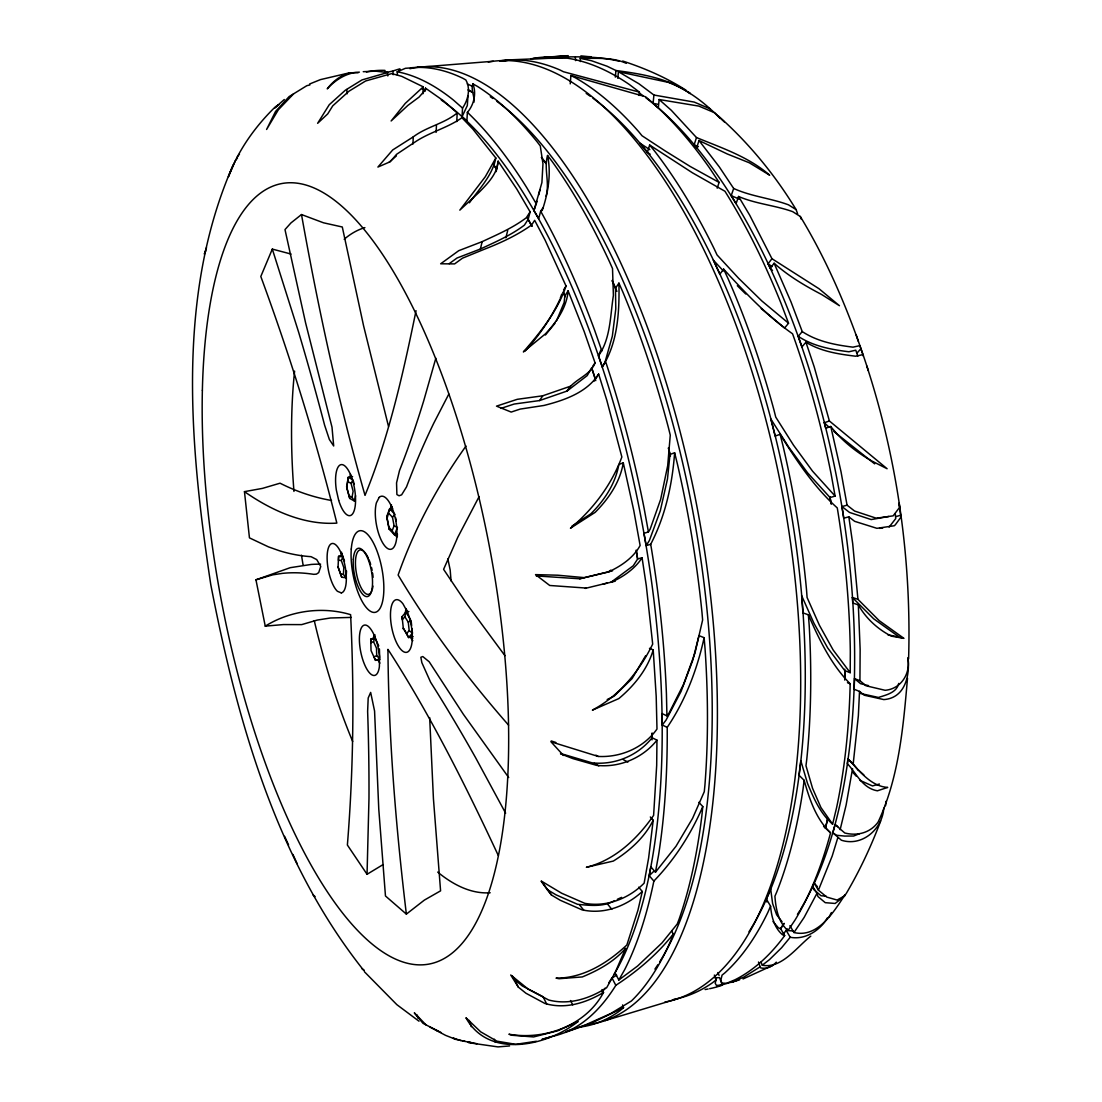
<?xml version="1.0" encoding="UTF-8"?>
<svg xmlns="http://www.w3.org/2000/svg" width="1102" height="1102" viewBox="0 0 1102 1102"><rect width="100%" height="100%" fill="white"/><g stroke="black" fill="none" stroke-linecap="round" stroke-linejoin="round"><path stroke-width="1.5" d="M844.752 680.086L844.793 670.622L827.726 647.99L813.992 623.333L801.636 595.645L802.945 612.877L808.386 614.806C819.103 639.435 831.115 664.561 850.152 683.777L850.138 685.416A473.447 216.75 79.3 0 1 836.597 807.628L832.616 824.158L820.949 807.573L812.587 788.385L805.975 765.725L806.76 759.416A477.276 211.157 79.3 0 0 809.212 625.757L808.386 614.806M844.793 670.622L850.207 672.702L850.317 651.599A473.447 216.75 79.3 0 0 837.561 509.647L837.244 507.898C814.061 487.084 796.512 460.65 780.106 434.298L775.147 436.075L770.821 418.967L788.564 446.902L807.573 472.827L830.054 497.553L831.28 504.275M854.505 678.612L854.146 689.273L859.519 691.395L864.216 695.21L883.859 699.591C905.169 698.048 910.183 675.278 907.869 657.798C910.844 673.129 901.367 688.888 885.126 690.293L865.993 685.775L859.932 680.705L854.505 678.612L860.593 683.681L868.5 685.623M859.932 680.705L860.139 649.34L858.334 604.86L852.741 603.001L852.356 597.463L857.935 599.309L879.244 620.688L903.943 638.361L891.366 636.157C877.688 629.214 865.814 618.277 858.334 604.86M560.615 753.506L591.994 762.818C614.723 765.38 637.989 755.586 652.136 737.734L652.177 733.353M652.136 737.734L656.957 740.158L656.682 765.435L653.61 815.397C637.273 838.911 614.82 860.235 586.374 867.302L613.346 861.061C629.559 850.923 644.574 837.616 653.197 820.246L650.318 816.981M908.599 658.968C911.519 559.857 897.496 460.237 866.778 365.947M383.069 864.602L367.049 874.285L368.977 798.399A840.234 208.071 80.8 0 0 367.627 711.396L368.192 698.021L370.658 692.428L374.57 711.024L378.771 809.143L385.466 895.981L406.363 914.109L424.366 900.1L440.58 890.843L433.43 798.702L429.67 717.595M412.947 144.059L413.264 136.868C426.722 126.675 444.395 123.644 457.206 112.955L443.734 100.985L425.468 88.146L425.248 90.02L419.035 97.114L407.892 105.406L391.127 120.972L405.26 103.395L423.251 86.851L401.707 76.341L391.761 73.586L365.616 80.983L348.893 91.259L332.749 105.847L327.707 113.919L317.624 123.314L329.264 104.704L345.381 90.185L361.993 79.923L387.518 72.553L387.808 75.955M422.948 93.725L423.251 86.851M425.344 91.011L425.468 88.146M859.519 691.395L858.362 715.708L853.196 763.906L858.059 769.926M436.103 132.392L436.461 125.215M456.751 121.592L457.206 112.955M449.23 263.654L457.013 258.02L480.376 249.024C495.817 241.82 510.777 235.415 524.4 225.139L528.189 219.312L530.117 211.859L516.824 189.089L498.145 161.181C497.401 173.758 487.415 183.841 479.094 192.313L459.823 210.138L485.279 176.747L495.831 158.013L472.896 129.154L461.931 117.721C447.894 127.763 430.152 132.006 415.592 141.648L396.568 154.321L390.163 161.76L377.903 167.063L392.698 149.955L413.264 136.868M542.873 207.934L540.641 211.226L538.685 218.664L533.947 210.592L541.909 182.56L542.969 163.743L540.283 145.946L537.184 141.882A487.222 196.101 79.3 0 0 477.331 86.342L472.841 83.848C476.711 93.202 473.874 105.034 467.372 112.349L466.89 120.972L462.069 116.688L462.537 108.092C467.964 100.199 470.912 88.918 465.829 79.95L462.854 78.283A487.222 196.101 79.3 0 0 408.773 68.048L405.384 68.31L397.175 71.823L397.464 75.225M496.162 171.636L498.145 161.181M907.511 678.226C903.282 726.824 899.025 777.461 878.06 822.175C870.084 832.96 857.342 836.17 844.793 833.002L835.123 824.627L832.837 832.781L841.391 840.22C862.329 846.97 882.578 828.842 883.749 808.138M473.929 102.266C474.769 96.012 470.637 90.281 472.841 83.848M346.524 570.932L346.111 577.779L341.73 577.241L338.052 566.979L338.589 556.345L342.846 555.56M346.111 577.779L343.411 574.39L343.81 567.613L341.317 560.519L342.956 556.758L338.589 556.345L338.438 560.229L341.317 560.519M546.082 196.142C549.898 182.56 543.699 168.661 547.556 155.492L552.212 161.595A487.222 196.101 79.3 0 1 609.764 262.317L612.519 268.557L613.401 295.419C610.219 315.461 610.701 338.631 598.469 355.891L602.312 366.938C617.974 342.598 619.489 311.37 618.925 283.131L615.467 288.311L615.784 308.932L612.34 336.151L604.929 362.448L602.312 366.938M570.23 83.876L570.905 75.515L645.565 96.769A473.447 216.75 79.3 0 1 709.55 167.986L719.11 182.422L717.182 188.18M885.567 805.7L885.912 801.374M653.197 820.246L648.637 857.907L644.133 883.17C628.815 898.598 606.623 907.29 584.804 903.337L561.662 893.24L541.371 881.09L551.51 895.058L560.257 900.265L581.856 909.784C603.703 914.839 626.212 906.299 642.301 891.504L638.678 887.179M355.56 495.68L354.568 501.135L349.733 498.421L346.744 487.704L348.204 477.318L352.571 476.574M646.185 545.614L649.367 540.531L660.305 510.749L667.468 479.053L669.988 454.479L674.617 452.743C672.344 484.301 665.36 516.163 650.676 544.292L646.185 545.614L643.94 533.327L648.431 531.935L650.152 529.125L660.649 499.358L667.702 465.65L670.264 435.125L668.391 427.562A487.222 196.101 79.3 0 0 623.016 292.416L618.925 283.131M615.329 77.126L615.935 70.514L607.078 66.23L591.567 60.762L580.217 58.268L580.437 61.533M617.823 78.352L618.429 71.726L668.294 82.361C688.116 89.827 704.922 102.996 719.716 117.928M639.119 95.461L639.449 92.141L629.462 84.592A473.447 216.75 79.3 0 0 567.31 58.172L533.437 58.447M500.845 408.415L514.166 404.048L539.581 400.563L567.007 391.072C573.729 379.143 590.093 376.099 595.066 362.875L584.198 331.578L568.109 290.832C566.772 307.444 556.482 322.032 545.435 333.851L523.367 351.937C540.531 332.143 557.543 311.15 566.042 286.024L545.146 240.236L534.663 220.317L531.605 225.001C516.879 235.442 500.955 242.784 484.219 249.3L462.441 258.199L454.63 263.901L440.676 263.791L458.721 250.691L482.166 241.641C497.636 234.409 512.637 228.031 526.315 217.755L530.117 211.859M698.861 802.297L702.787 806.554L701.85 815.907A487.222 196.101 79.3 0 1 678.928 919.66L677.234 924.013L661.958 942.94L637.59 966.027L618.828 979.995L615.012 972.722M568.109 290.832L564.816 296.039L564.155 302.485L556.538 320.792M724.289 121.895L714.647 112.762L698.847 106.095L659.148 99.524L658.307 107.762L653.087 103.326L653.927 95.034L638.912 83.766L618.429 71.726M341.868 556.166L342.171 553.48M350.808 478.337L351.125 475.485M832.616 824.158C820.232 813.579 813.593 798.068 807.49 783.329L800.796 760.656L798.991 775.216L804.143 780.312L802.986 789.514A477.276 211.157 79.3 0 1 776.8 891.876L774.926 896.202C775.753 908.172 778.04 921.024 787.007 929.771L788.206 930.24L795.01 920.087A473.447 216.75 79.3 0 0 830.233 834.076L830.55 832.809L823.607 826.404M374.391 638.705L374.914 634.724M391.251 510.226L392.064 506.493M847.934 758.92L847.3 763.59C856.488 773.328 862.246 788.137 877.399 790.809L887.702 787.42C870.484 786.332 858.981 770.202 847.934 758.92L853.196 763.906M852.549 768.59L846.116 805.08L840.137 829.654M406.404 612.753L406.803 609.957M397.519 534.277L394.502 534.828L389.199 529.263L387.064 518.491L389.64 508.89L392.656 508.366M346.744 487.704L348.204 477.318L353.053 479.921L351.015 483.337L353.122 491.216L352.02 497.333L354.568 501.135M618.828 979.995L624.586 969.815A491.079 190.054 79.3 0 0 653.596 882.385L653.844 881.09L649.23 875.663L650.827 866.806L655.456 872.219L676.036 846.198L692.579 818.331L704.274 791.704L704.908 785.285A487.222 196.101 79.3 0 0 705.06 648.885L704.123 637.686L698.971 635.62L692.786 660.222L681.077 691.409L666.076 720.061L662.288 724.992L667.192 727.389L667.22 729.083A491.079 190.054 79.3 0 1 658.541 855.262L655.456 872.219M714.358 975.063L716.135 979.843L715.17 983.232L716.438 985.381L722.333 985.119L719.523 977.584L715.06 977.901M571.855 526.205L590.796 513.863C604.323 500.432 615.55 483.571 618.814 464.521L623.277 462.799C620.137 481.987 608.607 498.848 595.121 512.375L570.45 528.23C593.138 509.22 611.527 484.825 621.859 456.999L606.789 400.246L598.648 374.115L593.84 381.388M416.033 310.723C403.208 373.234 389.226 436.144 365.01 495.335C338.672 403.029 318.354 309.028 301.493 214.546L290.956 222.921L284.991 229.588L305.598 322.886L332.005 427.177L333.686 445.993L329.374 439.505L324.608 425.179A823.841 203.236 79 0 0 298.642 332.225L272.318 249.093L291.066 254.052M410.219 618.98L405.88 612.12L402.065 616.638L402.326 619.723L404.847 616.748L405.88 612.12L408.87 611.514M642.301 891.504L637.948 910.211L626.859 944.993C607.601 962.996 583.151 978.314 556.028 978.149L559.086 978.714L582.297 976.937C598.386 970.325 614.213 961.647 625.66 948.257L615.136 972.57L606.651 987.723C589.625 998.632 568.852 1005.368 548.686 999.996L528.395 989.279L510.722 974.994L518.312 987.103L525.929 993.233L544.856 1003.44C565.078 1009.57 586.044 1002.889 603.524 992.447L602.036 989.568M704.123 637.686C697.194 669.382 685.43 700.486 667.192 727.389M469.411 202.796C479.329 188.69 492.442 175.507 495.831 158.013M825.55 827.767L827.602 819.13M480.376 249.024L482.166 241.641M505.859 237.812L507.719 230.414M538.713 194.889L539.952 190.054M533.947 210.592L537.087 201.349M542.198 210.565C548.162 192.946 551.372 173.937 547.556 155.492M435.841 358.219L423.747 400.715A1220.851 327.501 87 0 1 399.503 470.568L396.555 482.883L396.885 494.564L399.103 495.79L401.638 494.812L406.5 486.919A4207.808 1491.819 53.4 0 1 433.733 423.264L448.831 394.075M600.728 350.257L598.469 355.891M650.152 154.184L647.411 152.407L649.629 145.023L692.442 172.807L724.951 191.252A473.447 216.75 79.3 0 1 781.015 303.312L788.55 323.23L784.596 328.038L761.22 308.56M837.782 837.768L832.203 856.02L818.414 890.168L826.831 897.111L837.107 900.045L844.738 895.788L845.179 894.548C833.938 911.492 818.139 938.312 793.963 932.526L789.914 925.68M373.537 641.708L374.873 637.507L370.727 639.215L370.795 642.81L373.537 641.708L376.498 648.169L376.705 655.718L379.68 658.762L375.507 660.346L371.043 650.593L370.727 639.215L375.038 638.333M696.478 137.557C721.824 147.957 748.781 156.925 769.678 175.204L749.291 162.779L727.416 154.032L698.999 140.533L696.657 147.847L694.136 144.872L696.478 137.557L671.297 110.296L659.148 99.524M649.464 648.307L653.21 649.918C647.494 669.369 634.16 685.747 618.814 698.585L592.394 710.129C619.296 695.775 639.477 671.228 652.687 644.105L646.323 585.823L642.067 557.708L637.645 558.976L633.251 565.781L610.907 582.338C622.713 577.2 635.055 568.839 642.067 557.708M206.501 247.661L204.352 254.149L205.633 251.104M868.376 370.727C851.061 317.183 829.544 264.687 800.3 216.488L792.669 211.653C775.119 205.33 755.889 203.939 738.56 196.473L736.095 203.581L731.218 195.646L733.67 188.47L719.317 166.925L698.999 140.533M560.202 298.408L561.745 294.11M387.064 518.491L386.774 516.37L389.64 508.89L394.984 514.372L392.477 517.196L394.089 525.792L392.174 530.682L394.502 534.828L397.436 527.403L394.089 525.792M673.308 934.069L670.856 940.392A487.222 196.101 79.3 0 1 631.377 1001.002L610.522 1013.661L585.272 1024.956L565.657 1031.913L572.93 1028.689A491.079 190.054 79.3 0 0 615.371 986.097L615.811 985.312C637.355 971.248 657.302 954.291 673.308 934.069L671.683 931.107M880.705 820.894C871.172 846.253 859.643 870.924 845.813 894.232M233.183 164.942C175.576 295.694 190.04 446.957 210.744 584.418C237.04 720.433 276.423 860.772 364.059 970.821M766.799 901.973L766.345 899.012L770.67 889.025L772.626 903.599L776.662 914.798L782.062 921.768M274.949 107.211C254.865 126.937 238.335 150.175 228.445 176.623L235.442 160.52L237.522 157.985M766.345 899.012L770.573 906.175L767.832 912.442A477.276 211.157 79.3 0 1 724.634 973.08L722.058 975.118L720.791 980.477L721.975 983.122L726.673 983.287L735.006 979.774A473.447 216.75 79.3 0 0 784.142 936.328L784.665 935.543L780.629 928.683L778.384 927.843L773.039 921.52M702.787 806.554C691.064 834.007 674.589 859.615 653.844 881.09M825.99 896.174L821.031 895.747L813.703 889.521L812.656 886.325L814.13 883.101L817.436 886.669M812.656 886.325L816.94 893.378L804.143 917.415L793.963 932.526M717.884 972.584L719.083 975.38M898.736 683.392C896.725 692.745 886.242 694.921 878.446 697.456L860.373 693.447M272.318 249.093L260.802 276.492C290.542 357.241 316.026 439.629 336.84 523.119C303.67 525.268 271.216 510.309 244.465 491.644L249.451 537.872L268.489 546.881L278.847 550.559A1603.231 459.575 -89.6 0 0 311.053 556.675L316.715 559.582L320.778 566.442L318.698 572.613L316.453 574.128L313.739 574.335A1334.219 365.506 70.5 0 0 282.346 573.371L272.786 574.831L255.953 579.817L265.251 626.143L283.352 624.572L301.673 624.614L317.211 620.082L330.49 617.988L351.276 617.409M559.692 299.84C550.821 318.547 539.071 335.752 525.089 351.015M391.499 504.936L390.976 505.942A19.767 7.356 79.8 0 0 390.383 508.917M827.368 917.897C820.122 930.46 805.011 940.199 790.23 937.265L786.249 930.501L793.302 930.956M829.076 916.933L831.418 912.552M645.662 655.704L632.093 678.584L614.007 696.257L607.202 699.522M479.094 496.616L457.757 537.377L443.596 569.335L467.537 604.97L504.95 655.69M598.648 374.115C586.898 392.601 564.169 400.343 543.92 405.467L520.172 409.09L511.19 412.065L496.506 406.142L517.237 399.323L542.749 395.797L570.285 386.279M563.59 289.936L566.042 286.024M780.629 928.683L784.156 923.366M539.581 400.563L542.749 395.797M592.532 366.553L595.066 362.875M603.524 992.447C585.933 1025.687 544.553 1040.467 508.904 1034.199L511.7 1035.233L533.588 1036.941L557.612 1030.825L578.151 1021.471C547.308 1045.936 488.668 1059.449 465.939 1017.752L480.692 1031.844L496.85 1041.142L515.777 1044.338L536.316 1041.266M465.994 446.062C437.701 485.651 414.256 529.112 398.125 575.037C430.014 628.415 467.592 678.405 508.573 725.13M830.054 497.553L835.109 496.079L831.06 473.681A473.447 216.75 79.3 0 0 793.123 335.352L792.531 333.782C766.758 315.613 744.842 292.388 723.628 269.136L719.854 274.246L713.297 260.1L723.38 270.94M662.288 724.992L662.027 713.545L666.93 715.887L668.997 713.146L683.571 684.301L694.99 652.963L702.621 619.985L701.974 612.354A487.222 196.101 79.3 0 0 677.386 463.928L674.617 452.743M772.516 270.445L770.202 268.323L768.039 263.777L771.951 258.708L749.773 215.331L738.56 196.473M770.202 268.323L774.127 263.254C788.233 275.872 804.749 285.68 821.472 294.413L839.448 305.709L819.02 288.738L771.951 258.708M284.302 99.511L274.742 107.913L278.379 105.089M656.957 740.158C642.755 758.08 619.393 767.929 596.581 765.353L572.971 758.631L560.519 753.809M545.407 335.008L554.953 323.313M237.385 156.691L239.465 154.17M790.23 937.265L781.607 947.734L769.43 959.663L762.267 965.214L761.055 962.06M802.242 331.578C817.312 341.565 835.371 344.954 852.989 347.158L859.849 345.642L863.362 355.974L862.907 354.61L855.772 356.221C838.594 354.141 820.921 351.469 805.92 342.226L801.939 346.923L798.234 336.344L802.242 331.578L790.988 301.879L774.127 263.254M389.171 162.214L396.431 155.85M413.085 636.639L408.608 637.562L406.652 633.54L409.186 630.62L408.277 622.189L404.847 616.748M411.983 628.608L412.465 633.14L408.608 637.562L403.236 628.099L406.652 633.54M398.993 70.087C404.82 65.721 384.873 75.707 384.873 70.39A491.079 190.054 79.3 0 0 366.401 72.002M857.824 356.139L856.846 353.26L860.869 348.755M776.276 962.156C772.695 966.55 766.138 969.374 760.532 967.845L758.479 962.032M810.797 936.135C797.173 946.618 781.731 969.057 762.267 965.214M649.23 875.663L653.541 871.544M462.069 116.688L467.317 105.572L467.964 96.039M888.804 516.48L871.186 519.565L849.518 512.43L841.983 506.589L847.066 505.171L854.573 511.039L876.31 518.216L893.157 515.846L899.452 507.554L899.163 503.049L900.844 517.265L895.32 524.8L894.259 525.75L876.903 528.326L854.656 521.329L848.829 516.824L843.788 518.188L841.983 506.589M889.121 527.059L895.733 518.587L895.251 513.587M622.561 1004.941L623.539 1007.655L620.109 1010.575A487.222 196.101 79.3 0 1 581.016 1026.926M844.531 896.091L835.151 903.461L825.246 902.676L817.973 896.56L816.94 893.378M716.135 979.843L712.415 982.805A477.276 211.157 79.3 0 1 673.611 999.418M567.007 391.072L587.214 375.589L591.691 367.765L595.287 378.923M760.284 966.743L743.712 977.157L731.26 982.392L739.607 979.857M536.275 575.933L579.707 578.784L608.249 572.021L610.783 570.161M608.249 572.021C620.578 566.442 633.512 557.819 640.124 545.49L633.76 510.474L623.277 462.799M408.277 622.189L411.101 620.357L411.652 625.592M616.652 975.146L612.037 978.053L615.811 985.312M293.545 93.904L278.365 109.759L266.588 129.471L275.583 111.426L289.11 96.604L306.838 85.68L309.882 84.95M265.251 626.143C290.225 610.563 322.5 606.183 350.601 614.654C354.362 691.381 353.59 768.438 347.378 845.027L367.049 874.285M276.01 106.343L278.861 104.69M623.539 1007.655L591.788 1023L561.304 1033.855A491.079 190.054 79.3 0 1 549.388 1036.941M739.29 978.851L735.53 980.945L716.686 986.414M772.323 965.6L743.051 978.948M541.22 881.283L547.281 889.631L556 894.824L577.531 904.301C589.694 905.445 603.386 907.194 614.489 900.623M617.327 899.315L621.583 897.372M722.333 985.119L721.7 985.395A473.447 216.75 79.3 0 1 709.66 988.687M309.579 84.014L320.434 79.619L349.582 72.801M859.422 833.746L853.623 836.019L844.531 836.074L836.446 835.247L832.837 832.781M376.705 655.718L373.95 656.778L375.507 660.346L379.818 659.451M824.282 422.755L829.379 420.964L887.11 468.736L871.957 461.077C856.364 452.178 841.776 440.772 830.784 426.474L825.687 428.251L824.282 422.755L829.062 427.204M255.953 579.817L290.225 567.682L311.205 564.444A1662.408 447.55 69 0 1 320.599 564.141M605.094 1020.617L678.033 998.591M543.093 1039.145L549.402 1037.313L542.088 1039.2M579.707 578.784L612.574 570.808M879.41 784.018L872.481 785.933L860.001 780.395M895.623 516.631L900.706 515.309M585.162 588.413L607.34 582.999M603.042 584.17L615.233 581.167M499.647 61.065L502.388 60.527A477.276 211.157 79.3 0 1 560.284 70.142L563.453 71.74L639.449 92.141M244.465 491.644L262.414 488.393L280.046 483.199C296.231 491.396 313.629 497.401 331.523 500.473M499.771 61.12L513.931 59.728M501.424 61.216L510.997 59.825M879.589 528.381L882.757 527.941M542.887 57.883L548.879 57.139M551.854 56.781L565.478 55.885M563.48 755.462L550.959 741.784L598.234 756.44C620.936 757.625 643.843 747.652 656.985 729.042L656.2 696.354L653.21 649.918M509.579 1045.95L497.966 1046.9L468.625 1042.699M417.768 67.318L493.269 61.257M512.237 59.756L561.731 57.69L552.667 56.891A473.447 216.75 79.3 0 0 530.847 58.861M363.247 71.699L375.589 71.134L387.518 72.553M568.233 55.651L543.562 57.648C568.37 56.836 594.763 55.293 618.993 61.175M580.217 58.268C595.576 58.75 611.996 56.781 626.28 63.337M580.809 56.45L587.655 56.725M902.566 637.879L887.73 634.724M580.726 56.161L591.044 56.767M359.404 72.14C346.896 72.512 335.394 79.785 327.239 88.863C334.237 79.454 345.766 71.203 358.054 72.828M397.175 71.823L397.808 71.892A491.079 190.054 79.3 0 1 453.487 100.117L462.537 108.092M340.518 574.046L343.411 574.39M440.952 1032.464L423.044 1023.372L414.311 1012.848L426.281 1025.108M436.709 1030.604L438.086 1030.769M586.126 588.055L549.733 585.479L535.544 574.624L557.695 575.203L583.908 577.6M615.935 70.514C641.667 73.917 668.597 78.311 690.196 93.574L688.034 91.673M467.992 1041.913L470.912 1042.478M462.826 1040.977L476.946 1043.732M653.927 95.034L694.232 102.087L710.115 108.85M653.087 103.326L658.211 104.359M430.097 1027.16L445.594 1035.37L455.787 1039.379L465.058 1041.362M461.159 1040.646L453.308 1038.125L455.787 1039.379M551.22 740.93L555.876 742.486M622.699 61.023C644.89 68.296 666.517 77.677 686.188 90.336M784.665 935.543L782.42 934.716C774.169 927.54 771.455 916.644 770.573 906.175M301.493 214.546L323.506 222.797L342.295 226.998L363.55 325.682L388.483 426.35M847.452 682.717L850.152 683.777M719.11 182.422L690.183 166.457L665.25 150.974L642.025 135.753L638.774 131.785A477.276 211.157 79.3 0 0 575.671 77.925L570.905 75.515M733.67 188.47C751.178 196.487 770.684 198.195 788.509 204.834L796.112 209.628L797.628 213.802M731.218 195.646L739.139 199.063M694.136 144.872L698.42 146.662M623.181 759.581L627.892 762.088M347.819 481.602L351.015 483.337M595.934 755.187L598.234 756.44M594.24 763.355L598.827 765.89M348.838 495.556L352.02 497.333M468.157 90.006L472.359 92.375M788.55 323.23L761.771 300.901L738.684 278.338L717.044 254.948L714.22 248.887A477.276 211.157 79.3 0 0 654.492 150.946L649.629 145.023M798.234 336.344C813.304 346.29 831.321 349.596 848.898 351.772L855.772 350.202L856.846 353.26M649.822 149.652L639.835 143.122L647.411 152.407M768.039 263.777L772.144 266.574M418.994 1021.196L396.872 1004.68L364.473 971.812M361.883 968.658L364.225 970.283M830.55 832.809C816.072 819.13 809.46 799.157 804.143 780.312M835.123 824.627L837.768 826.569M835.109 496.079L812.601 471.229L793.523 445.194L775.753 417.121L773.893 409.751A477.276 211.157 79.3 0 0 727.83 278.172L723.628 269.136M409.186 630.62L412.465 633.14M833.87 431.461L874.657 463.859M512.265 975.862L514.799 979.885L522.389 986.001L543.079 996.731L546.661 1003.977M312.927 894.796L315.117 896.587M850.207 672.702L833.167 650.015L819.42 625.275L807.091 597.504L806.54 590.052A477.276 211.157 79.3 0 0 782.861 445.208L780.106 434.298M898.419 636.446L873.679 618.801L852.356 597.463M467.372 112.349L468.088 112.983A491.079 190.054 79.3 0 1 526.963 187.974L535.889 203.154M863.899 774.981L858.183 769.83M718.449 116.054C748.878 143.108 774.968 174.86 796.112 209.628M737.307 285.735L745.778 294.014M388.965 513.573L392.477 517.196M388.662 527.032L392.174 530.682M853.058 772.612L856.254 776.18M607.395 903.86L611.817 909.329M579.556 904.907L583.895 910.376M395.494 533.423L397.491 535.971M547.281 889.631L551.51 895.058M541.468 157.558L545.6 163.013M508.683 777.516L463.377 714.303L429.188 661.779L422.769 656.53L420.854 657.274L421.846 662.633L430.62 682.221A1068.912 278.241 73.3 0 1 475.665 757.818L505.639 813.193M410.619 635.826L412.63 638.54M494.013 165.603L496.327 168.771M814.13 883.101L818.414 890.168M540.641 211.226L541.344 212.424A491.079 190.054 79.3 0 1 594.57 330.09L601.857 350.973M528.189 219.312L531.99 226.268M570.533 1000.533L572.709 1004.859M514.799 979.885L518.312 987.103M374.873 637.507L378.73 645.91M284.619 836.335L288.559 844.931M292.884 854.422L297.182 863.761M498.366 855.662C465.375 784.996 430.345 714.909 387.945 649.353C388.579 737.858 395.811 826.266 406.363 914.109M612.285 281.038L615.467 288.311M563.274 292.443L564.816 296.039M800.3 216.488L801.306 219.27M342.956 556.758L344.499 561.152M341.73 577.241L338.052 566.979M605.728 362.048L606.293 363.688A491.079 190.054 79.3 0 1 644.16 508.532L648.431 531.935M856.268 335.187L858.348 341.358M805.92 342.226L814.254 367.021L829.379 420.964M494.316 1039.2L495.349 1042.34M469.218 1020.397L471.27 1026.678M353.453 481.409L354.252 484.412M346.565 486.561L349.733 498.421M830.784 426.474L841.033 471.821L847.066 505.171M668.418 448.101L669.988 454.479M417.259 1015.066L417.892 1018.096M447.867 558.907L450.181 569.996L451.062 580.919M395.604 517.637L396.21 520.888M386.774 516.37L389.199 529.263M650.676 544.292L651.006 546.11A491.079 190.054 79.3 0 1 666.434 693.998L666.93 715.887M636.419 550.89L637.645 558.976M848.829 516.824L852.7 543.63L857.935 599.309M402.065 616.638L403.428 629.297M346.772 89.51L347.158 93.808M392.891 71.327L393.18 74.716M575.368 57.345L575.588 60.624M379.419 648.94L379.639 657.123M490.183 892.744A338.7 128.631 79.3 0 1 437.701 872.095M352.668 741.481A338.7 128.631 79.3 0 1 314.263 620.646M303.105 565.106A338.7 128.631 79.3 0 1 301.507 555.229M293.959 491.409A338.7 128.631 79.3 0 1 294.606 371.085M344.182 239.272A338.7 128.631 79.3 0 1 364.886 227.618M371.842 590.796A22.619 7.989 79.3 0 1 359.775 584.873A22.619 7.989 79.3 0 1 356.552 554.265A22.619 7.989 79.3 0 1 368.412 558.301M369.018 559.72A22.619 7.989 79.3 0 1 370.671 564.431M371.498 567.461A22.619 7.989 79.3 0 1 372.118 570.271M372.6 573.095A22.619 7.989 79.3 0 1 373.082 577.296M372.958 586.085A22.619 7.989 79.3 0 1 372.297 589.418M349.995 477.097A18.982 6.764 80.2 0 1 350.519 474.191M412.823 640.717A19.671 7.273 78.7 0 1 410.343 637.066M405.343 613.015A19.671 7.273 78.7 0 1 406.142 608.552M379.887 663.156A18.83 6.667 78.5 0 1 378.372 660.649M373.523 639.229A18.83 6.667 78.5 0 1 373.991 634.628M340.959 556.482A18.417 6.392 79.4 0 1 341.579 552.198M396.844 537.211A19.767 7.356 79.8 0 1 395.232 534.745M488.255 62.015A478.24 209.724 79.3 0 1 782.585 494.247A478.24 209.724 79.3 0 1 664.905 1002.049M586.195 93.408A469.094 207.383 79.3 0 1 590.397 96.342M592.959 98.216A469.094 207.383 79.3 0 1 787.792 494.027A469.094 207.383 79.3 0 1 748.961 931.81M639.229 92.967A464.397 214.229 79.3 0 1 643.182 95.805M645.827 97.775A464.397 214.229 79.3 0 1 837.272 480.637A464.397 214.229 79.3 0 1 800.851 908.874M800.052 910.197A464.397 214.229 79.3 0 1 797.449 914.384M787.338 928.89A464.397 214.229 79.3 0 1 783.246 934.055M467.344 83.986A477.924 194.048 79.3 0 1 472.055 86.149M490.307 96.714A477.924 194.048 79.3 0 1 492.938 98.533M496.919 101.384A477.924 194.048 79.3 0 1 692.566 510.006A477.924 194.048 79.3 0 1 659.63 961.963M657.866 964.718A477.924 194.048 79.3 0 1 654.905 969.113M708.131 988.99A473.447 216.75 79.3 0 1 705.101 989.527M421.846 88.683A482.648 186.637 79.3 0 1 424.876 90.185M441.282 100.048A482.648 186.637 79.3 0 1 639.435 509.22A482.648 186.637 79.3 0 1 614.269 974.058M611.748 978.218A482.648 186.637 79.3 0 1 608.924 982.612M605.081 988.15A482.648 186.637 79.3 0 1 602.133 992.076M409.944 68.71A486.271 197.589 79.3 0 1 696.932 506.493A486.271 197.589 79.3 0 1 592.724 1023.841M468.35 89.896A478.86 192.588 79.3 0 1 472.62 92.334M541.481 157.338A478.86 192.588 79.3 0 1 546.385 163.867M612.161 280.445A478.86 192.588 79.3 0 1 616.913 291.396M668.501 447.922A478.86 192.588 79.3 0 1 670.484 456.035M492.856 163.757A483.599 185.122 79.3 0 1 496.685 169.061M527.128 217.604A483.599 185.122 79.3 0 1 531.839 226.185M563.205 291.947A483.599 185.122 79.3 0 1 565.202 296.714M592.105 369.335A483.599 185.122 79.3 0 1 595.755 380.631M636.143 550.132A483.599 185.122 79.3 0 1 637.493 558.535M652.067 733.147A483.599 185.122 79.3 0 1 652.053 739.869M829.916 496.671A465.333 212.879 79.3 0 1 831.087 503.38M844.821 669.176A465.333 212.879 79.3 0 1 844.683 679.039M827.74 818.662A465.333 212.879 79.3 0 1 825.302 828.194M783.921 923.751A465.333 212.879 79.3 0 1 780.312 928.862M379.57 657.453L379.377 666.738A25.677 8.954 78.5 0 1 363.495 661.806A25.677 8.954 78.5 0 1 364.252 625.137A25.677 8.954 78.5 0 1 379.57 657.453M379.157 497.429L376.388 502.843A26.958 9.877 79.8 0 0 385.342 546.551A26.958 9.877 79.8 0 0 396.431 524.869A26.958 9.877 79.8 0 0 379.157 497.429M341.262 592.876L337.432 591.292A25.112 8.582 79.4 0 1 327.57 551.358A25.112 8.582 79.4 0 1 342.887 557.695A25.112 8.582 79.4 0 1 341.262 592.876M407.327 611.817L403.043 603.951A26.82 9.78 78.7 0 0 390.755 620.853A26.82 9.78 78.7 0 0 407.726 651.929A26.82 9.78 78.7 0 0 407.327 611.817M338.672 500.322L336.344 490.032A25.883 9.091 80.1 0 1 345.491 466.518A25.883 9.091 80.1 0 1 354.872 508.008A25.883 9.091 80.1 0 1 338.672 500.322M202.369 390.301A397.133 136.717 79.3 0 0 425.124 964.636A397.133 136.717 79.3 0 0 438.775 366.539A397.133 136.717 79.3 0 0 202.369 390.301M353.315 559.224A24.588 8.678 79.3 0 0 366.401 596.595A24.588 8.678 79.3 0 0 368.908 561.428A24.588 8.678 79.3 0 0 353.315 559.224M351.276 549.044A41.518 14.725 79.3 0 0 373.289 612.368A41.518 14.725 79.3 0 0 377.821 553.245A41.518 14.725 79.3 0 0 351.276 549.044"/></g></svg>
